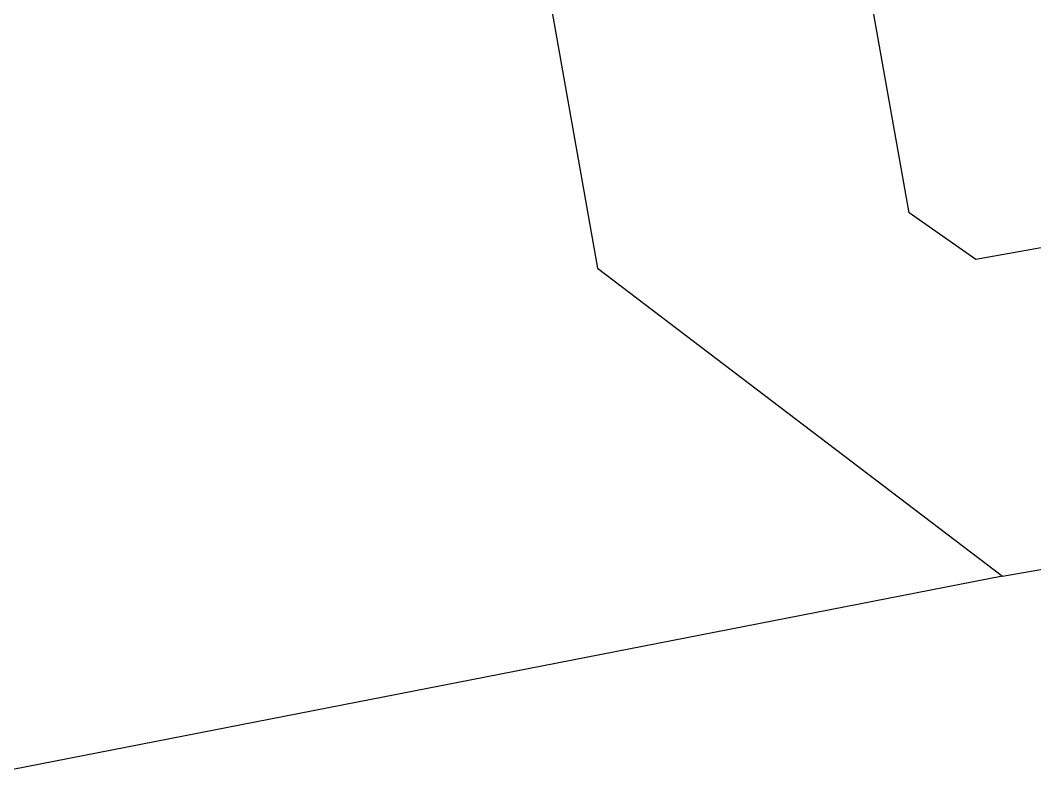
# Model space of a CAD drawing. Header units: millimetres. Extents: x 0 to 8967983, y -224399 to 13801.
# Drawn here: x 71339.106 to 71343.406, y -193477.761 to -193474.556 of the extents above; entities that cross this region are included whole.
import ezdxf

# ---------------------------------------------------------------- set-up
doc = ezdxf.new("R2010")
doc.units = ezdxf.units.MM
doc.header["$LTSCALE"] = 10
doc.layers.add('Архитектура', color=251, linetype='Continuous')

msp = doc.modelspace()

# ---------------------------------------------------------------- linework, layer by layer
at = {"layer": 'Архитектура', "lineweight": 25, "transparency": 33554684}
msp.add_line((71343.2703, -193476.9112), (69304.1176, -193874.9534), dxfattribs=at)
msp.add_line((71343.2703, -193476.9112), (69304.1176, -193874.9534), dxfattribs=at)
msp.add_line((71343.2703, -193476.9112), (69304.1176, -193874.9534), dxfattribs=at)
msp.add_line((71343.2703, -193476.9112), (69304.1176, -193874.9534), dxfattribs=at)
msp.add_line((71343.2703, -193476.9112), (69304.1176, -193874.9534), dxfattribs=at)
msp.add_line((71343.2703, -193476.9112), (69304.1176, -193874.9534), dxfattribs=at)
msp.add_line((71343.2703, -193476.9112), (69304.1176, -193874.9534), dxfattribs=at)
msp.add_line((71343.2703, -193476.9112), (69304.1176, -193874.9534), dxfattribs=at)
msp.add_line((71343.2703, -193476.9112), (69304.1176, -193874.9534), dxfattribs=at)
msp.add_line((71343.2703, -193476.9112), (69304.1176, -193874.9534), dxfattribs=at)
msp.add_line((71343.2703, -193476.9112), (69304.1176, -193874.9534), dxfattribs=at)
msp.add_line((71343.2703, -193476.9112), (69304.1176, -193874.9534), dxfattribs=at)
msp.add_line((71343.2703, -193476.9112), (69304.1176, -193874.9534), dxfattribs=at)
msp.add_line((71343.2703, -193476.9112), (69304.1176, -193874.9534), dxfattribs=at)
msp.add_line((71343.2703, -193476.9112), (69304.1176, -193874.9534), dxfattribs=at)
msp.add_line((71343.2703, -193476.9112), (69304.1176, -193874.9534), dxfattribs=at)
msp.add_line((71343.2703, -193476.9112), (69304.1176, -193874.9534), dxfattribs=at)
msp.add_line((71343.2703, -193476.9112), (69304.1176, -193874.9534), dxfattribs=at)
msp.add_line((71343.2703, -193476.9112), (69304.1176, -193874.9534), dxfattribs=at)
msp.add_line((71343.2703, -193476.9112), (69304.1176, -193874.9534), dxfattribs=at)
msp.add_line((71343.2703, -193476.9112), (69304.1176, -193874.9534), dxfattribs=at)
msp.add_line((71343.2703, -193476.9112), (69304.1176, -193874.9534), dxfattribs=at)
msp.add_line((71343.2703, -193476.9112), (69304.1176, -193874.9534), dxfattribs=at)
msp.add_line((71343.2703, -193476.9112), (69304.1176, -193874.9534), dxfattribs=at)
msp.add_line((71343.2703, -193476.9112), (69304.1176, -193874.9534), dxfattribs=at)
msp.add_line((71343.2703, -193476.9112), (69304.1176, -193874.9534), dxfattribs=at)
msp.add_line((71343.2703, -193476.9112), (69304.1176, -193874.9534), dxfattribs=at)
msp.add_line((71343.2703, -193476.9112), (69304.1176, -193874.9534), dxfattribs=at)
msp.add_line((71343.2703, -193476.9112), (69304.1176, -193874.9534), dxfattribs=at)
msp.add_line((71343.2703, -193476.9112), (69304.1176, -193874.9534), dxfattribs=at)
msp.add_line((71343.2703, -193476.9112), (69304.1176, -193874.9534), dxfattribs=at)
msp.add_line((71343.2703, -193476.9112), (69304.1176, -193874.9534), dxfattribs=at)
msp.add_line((71343.2703, -193476.9112), (69304.1176, -193874.9534), dxfattribs=at)
msp.add_line((71343.2703, -193476.9112), (69304.1176, -193874.9534), dxfattribs=at)
msp.add_line((71343.2703, -193476.9112), (69304.1176, -193874.9534), dxfattribs=at)
msp.add_line((71343.2703, -193476.9112), (69304.1176, -193874.9534), dxfattribs=at)
msp.add_line((71343.2703, -193476.9112), (69304.1176, -193874.9534), dxfattribs=at)
msp.add_line((71343.2703, -193476.9112), (69304.1176, -193874.9534), dxfattribs=at)
msp.add_line((71343.2703, -193476.9112), (69304.1176, -193874.9534), dxfattribs=at)
msp.add_line((71343.2703, -193476.9112), (69304.1176, -193874.9534), dxfattribs=at)
msp.add_line((71343.2703, -193476.9112), (69304.1176, -193874.9534), dxfattribs=at)
msp.add_line((71343.2703, -193476.9112), (69304.1176, -193874.9534), dxfattribs=at)
msp.add_line((71343.2703, -193476.9112), (69304.1176, -193874.9534), dxfattribs=at)
msp.add_line((71343.2703, -193476.9112), (69304.1176, -193874.9534), dxfattribs=at)
msp.add_line((71343.2703, -193476.9112), (69304.1176, -193874.9534), dxfattribs=at)
msp.add_line((71343.2703, -193476.9112), (69304.1176, -193874.9534), dxfattribs=at)
msp.add_line((71343.2703, -193476.9112), (69304.1176, -193874.9534), dxfattribs=at)
msp.add_line((71343.2703, -193476.9112), (69304.1176, -193874.9534), dxfattribs=at)
msp.add_line((71343.2703, -193476.9112), (69304.1176, -193874.9534), dxfattribs=at)
msp.add_line((71343.2703, -193476.9112), (69304.1176, -193874.9534), dxfattribs=at)
msp.add_line((71343.2703, -193476.9112), (69304.1176, -193874.9534), dxfattribs=at)
msp.add_line((71343.2703, -193476.9112), (69304.1176, -193874.9534), dxfattribs=at)
msp.add_line((71343.2703, -193476.9112), (69304.1176, -193874.9534), dxfattribs=at)
msp.add_line((71343.2703, -193476.9112), (69304.1176, -193874.9534), dxfattribs=at)
msp.add_line((71343.2703, -193476.9112), (69304.1176, -193874.9534), dxfattribs=at)
msp.add_line((71343.2703, -193476.9112), (69304.1176, -193874.9534), dxfattribs=at)
msp.add_line((71343.2703, -193476.9112), (69304.1176, -193874.9534), dxfattribs=at)
msp.add_line((71343.2703, -193476.9112), (69304.1176, -193874.9534), dxfattribs=at)
msp.add_line((71343.2703, -193476.9112), (69304.1176, -193874.9534), dxfattribs=at)
msp.add_line((71343.2703, -193476.9112), (69304.1176, -193874.9534), dxfattribs=at)
msp.add_line((71343.2703, -193476.9112), (69304.1176, -193874.9534), dxfattribs=at)
msp.add_line((71343.2703, -193476.9112), (69304.1176, -193874.9534), dxfattribs=at)
msp.add_line((71343.2703, -193476.9112), (69304.1176, -193874.9534), dxfattribs=at)
msp.add_line((71343.2703, -193476.9112), (69304.1176, -193874.9534), dxfattribs=at)
msp.add_line((71343.2703, -193476.9112), (69304.1176, -193874.9534), dxfattribs=at)
msp.add_line((71343.2703, -193476.9112), (69304.1176, -193874.9534), dxfattribs=at)
msp.add_line((71343.2703, -193476.9112), (69304.1176, -193874.9534), dxfattribs=at)
msp.add_line((71343.2703, -193476.9112), (69304.1176, -193874.9534), dxfattribs=at)
msp.add_line((71343.2703, -193476.9112), (69304.1176, -193874.9534), dxfattribs=at)
msp.add_line((71343.2703, -193476.9112), (69304.1176, -193874.9534), dxfattribs=at)
msp.add_line((71343.2703, -193476.9112), (69304.1176, -193874.9534), dxfattribs=at)
msp.add_line((71343.2703, -193476.9112), (69304.1176, -193874.9534), dxfattribs=at)
msp.add_line((71343.2703, -193476.9112), (69304.1176, -193874.9534), dxfattribs=at)
msp.add_line((71343.2703, -193476.9112), (69304.1176, -193874.9534), dxfattribs=at)
msp.add_line((71343.2703, -193476.9112), (69304.1176, -193874.9534), dxfattribs=at)
msp.add_line((71343.2703, -193476.9112), (69304.1176, -193874.9534), dxfattribs=at)
msp.add_line((71343.2703, -193476.9112), (69304.1176, -193874.9534), dxfattribs=at)
msp.add_line((71343.2703, -193476.9112), (69304.1176, -193874.9534), dxfattribs=at)
msp.add_line((71343.2703, -193476.9112), (69304.1176, -193874.9534), dxfattribs=at)
msp.add_line((71343.2703, -193476.9112), (69304.1176, -193874.9534), dxfattribs=at)
msp.add_line((71343.2703, -193476.9112), (69304.1176, -193874.9534), dxfattribs=at)
msp.add_line((71343.2703, -193476.9112), (69304.1176, -193874.9534), dxfattribs=at)
msp.add_line((71343.2703, -193476.9112), (69304.1176, -193874.9534), dxfattribs=at)
msp.add_line((71343.2703, -193476.9112), (69304.1176, -193874.9534), dxfattribs=at)
msp.add_line((71343.2703, -193476.9112), (69304.1176, -193874.9534), dxfattribs=at)
msp.add_line((71343.2703, -193476.9112), (69304.1176, -193874.9534), dxfattribs=at)
msp.add_line((71343.2703, -193476.9112), (69304.1176, -193874.9534), dxfattribs=at)
msp.add_line((71343.2703, -193476.9112), (69304.1176, -193874.9534), dxfattribs=at)
msp.add_line((71343.2703, -193476.9112), (69304.1176, -193874.9534), dxfattribs=at)
msp.add_line((71343.2703, -193476.9112), (69304.1176, -193874.9534), dxfattribs=at)
msp.add_line((71343.2703, -193476.9112), (69304.1176, -193874.9534), dxfattribs=at)
msp.add_line((71343.2703, -193476.9112), (69304.1176, -193874.9534), dxfattribs=at)
msp.add_line((71343.2703, -193476.9112), (69304.1176, -193874.9534), dxfattribs=at)
msp.add_line((71343.2703, -193476.9112), (69304.1176, -193874.9534), dxfattribs=at)
msp.add_lwpolyline([(71403.0412, -193464.9555), (71343.1563, -193475.5693), (71342.8736, -193475.3718), (71342.6821, -193474.2914), (71342.8585, -193473.8886), (71345.2594, -193473.4631), (71345.457, -193473.1804), (71345.3293, -193472.4601), (71345.0254, -193472.1425), (71342.6244, -193472.568), (71342.3417, -193472.3705), (71341.3842, -193466.9682), (71342.1319, -193465.5975), (71342.103, -193464.7358), (71339.869, -193461.9124), (71339.1913, -193462.2801), (71341.5531, -193475.6058), (71343.2703, -193476.9112), (71403.3953, -193466.2548)], dxfattribs=at)
msp.add_lwpolyline([(71403.0412, -193464.9555), (71343.1563, -193475.5693), (71342.8736, -193475.3718), (71342.6821, -193474.2914), (71342.8585, -193473.8886), (71345.2594, -193473.4631), (71345.457, -193473.1804), (71345.3293, -193472.4601), (71345.0254, -193472.1425), (71342.6244, -193472.568), (71342.3417, -193472.3705), (71341.3842, -193466.9682), (71342.1319, -193465.5975), (71342.103, -193464.7358), (71339.869, -193461.9124), (71339.1913, -193462.2801), (71341.5531, -193475.6058), (71343.2703, -193476.9112), (71403.3953, -193466.2548)], dxfattribs=at)
msp.add_lwpolyline([(71403.0412, -193464.9555), (71343.1563, -193475.5693), (71342.8736, -193475.3718), (71342.6821, -193474.2914), (71342.8585, -193473.8886), (71345.2594, -193473.4631), (71345.457, -193473.1804), (71345.3293, -193472.4601), (71345.0254, -193472.1425), (71342.6244, -193472.568), (71342.3417, -193472.3705), (71341.3842, -193466.9682), (71342.1319, -193465.5975), (71342.103, -193464.7358), (71339.869, -193461.9124), (71339.1913, -193462.2801), (71341.5531, -193475.6058), (71343.2703, -193476.9112), (71403.3953, -193466.2548)], dxfattribs=at)
msp.add_lwpolyline([(71403.0412, -193464.9555), (71343.1563, -193475.5693), (71342.8736, -193475.3718), (71342.6821, -193474.2914), (71342.8585, -193473.8886), (71345.2594, -193473.4631), (71345.457, -193473.1804), (71345.3293, -193472.4601), (71345.0254, -193472.1425), (71342.6244, -193472.568), (71342.3417, -193472.3705), (71341.3842, -193466.9682), (71342.1319, -193465.5975), (71342.103, -193464.7358), (71339.869, -193461.9124), (71339.1913, -193462.2801), (71341.5531, -193475.6058), (71343.2703, -193476.9112), (71403.3953, -193466.2548)], dxfattribs=at)
msp.add_lwpolyline([(71403.0412, -193464.9555), (71343.1563, -193475.5693), (71342.8736, -193475.3718), (71342.6821, -193474.2914), (71342.8585, -193473.8886), (71345.2594, -193473.4631), (71345.457, -193473.1804), (71345.3293, -193472.4601), (71345.0254, -193472.1425), (71342.6244, -193472.568), (71342.3417, -193472.3705), (71341.3842, -193466.9682), (71342.1319, -193465.5975), (71342.103, -193464.7358), (71339.869, -193461.9124), (71339.1913, -193462.2801), (71341.5531, -193475.6058), (71343.2703, -193476.9112), (71403.3953, -193466.2548)], dxfattribs=at)
msp.add_lwpolyline([(71403.0412, -193464.9555), (71343.1563, -193475.5693), (71342.8736, -193475.3718), (71342.6821, -193474.2914), (71342.8585, -193473.8886), (71345.2594, -193473.4631), (71345.457, -193473.1804), (71345.3293, -193472.4601), (71345.0254, -193472.1425), (71342.6244, -193472.568), (71342.3417, -193472.3705), (71341.3842, -193466.9682), (71342.1319, -193465.5975), (71342.103, -193464.7358), (71339.869, -193461.9124), (71339.1913, -193462.2801), (71341.5531, -193475.6058), (71343.2703, -193476.9112), (71403.3953, -193466.2548)], dxfattribs=at)
msp.add_lwpolyline([(71403.0412, -193464.9555), (71343.1563, -193475.5693), (71342.8736, -193475.3718), (71342.6821, -193474.2914), (71342.8585, -193473.8886), (71345.2594, -193473.4631), (71345.457, -193473.1804), (71345.3293, -193472.4601), (71345.0254, -193472.1425), (71342.6244, -193472.568), (71342.3417, -193472.3705), (71341.3842, -193466.9682), (71342.1319, -193465.5975), (71342.103, -193464.7358), (71339.869, -193461.9124), (71339.1913, -193462.2801), (71341.5531, -193475.6058), (71343.2703, -193476.9112), (71403.3953, -193466.2548)], dxfattribs=at)
msp.add_lwpolyline([(71403.0412, -193464.9555), (71343.1563, -193475.5693), (71342.8736, -193475.3718), (71342.6821, -193474.2914), (71342.8585, -193473.8886), (71345.2594, -193473.4631), (71345.457, -193473.1804), (71345.3293, -193472.4601), (71345.0254, -193472.1425), (71342.6244, -193472.568), (71342.3417, -193472.3705), (71341.3842, -193466.9682), (71342.1319, -193465.5975), (71342.103, -193464.7358), (71339.869, -193461.9124), (71339.1913, -193462.2801), (71341.5531, -193475.6058), (71343.2703, -193476.9112), (71403.3953, -193466.2548)], dxfattribs=at)
msp.add_lwpolyline([(71403.0412, -193464.9555), (71343.1563, -193475.5693), (71342.8736, -193475.3718), (71342.6821, -193474.2914), (71342.8585, -193473.8886), (71345.2594, -193473.4631), (71345.457, -193473.1804), (71345.3293, -193472.4601), (71345.0254, -193472.1425), (71342.6244, -193472.568), (71342.3417, -193472.3705), (71341.3842, -193466.9682), (71342.1319, -193465.5975), (71342.103, -193464.7358), (71339.869, -193461.9124), (71339.1913, -193462.2801), (71341.5531, -193475.6058), (71343.2703, -193476.9112), (71403.3953, -193466.2548)], dxfattribs=at)
msp.add_lwpolyline([(71403.0412, -193464.9555), (71343.1563, -193475.5693), (71342.8736, -193475.3718), (71342.6821, -193474.2914), (71342.8585, -193473.8886), (71345.2594, -193473.4631), (71345.457, -193473.1804), (71345.3293, -193472.4601), (71345.0254, -193472.1425), (71342.6244, -193472.568), (71342.3417, -193472.3705), (71341.3842, -193466.9682), (71342.1319, -193465.5975), (71342.103, -193464.7358), (71339.869, -193461.9124), (71339.1913, -193462.2801), (71341.5531, -193475.6058), (71343.2703, -193476.9112), (71403.3953, -193466.2548)], dxfattribs=at)
msp.add_lwpolyline([(71403.0412, -193464.9555), (71343.1563, -193475.5693), (71342.8736, -193475.3718), (71342.6821, -193474.2914), (71342.8585, -193473.8886), (71345.2594, -193473.4631), (71345.457, -193473.1804), (71345.3293, -193472.4601), (71345.0254, -193472.1425), (71342.6244, -193472.568), (71342.3417, -193472.3705), (71341.3842, -193466.9682), (71342.1319, -193465.5975), (71342.103, -193464.7358), (71339.869, -193461.9124), (71339.1913, -193462.2801), (71341.5531, -193475.6058), (71343.2703, -193476.9112), (71403.3953, -193466.2548)], dxfattribs=at)
msp.add_lwpolyline([(71403.0412, -193464.9555), (71343.1563, -193475.5693), (71342.8736, -193475.3718), (71342.6821, -193474.2914), (71342.8585, -193473.8886), (71345.2594, -193473.4631), (71345.457, -193473.1804), (71345.3293, -193472.4601), (71345.0254, -193472.1425), (71342.6244, -193472.568), (71342.3417, -193472.3705), (71341.3842, -193466.9682), (71342.1319, -193465.5975), (71342.103, -193464.7358), (71339.869, -193461.9124), (71339.1913, -193462.2801), (71341.5531, -193475.6058), (71343.2703, -193476.9112), (71403.3953, -193466.2548)], dxfattribs=at)
msp.add_lwpolyline([(71403.0412, -193464.9555), (71343.1563, -193475.5693), (71342.8736, -193475.3718), (71342.6821, -193474.2914), (71342.8585, -193473.8886), (71345.2594, -193473.4631), (71345.457, -193473.1804), (71345.3293, -193472.4601), (71345.0254, -193472.1425), (71342.6244, -193472.568), (71342.3417, -193472.3705), (71341.3842, -193466.9682), (71342.1319, -193465.5975), (71342.103, -193464.7358), (71339.869, -193461.9124), (71339.1913, -193462.2801), (71341.5531, -193475.6058), (71343.2703, -193476.9112), (71403.3953, -193466.2548)], dxfattribs=at)
msp.add_lwpolyline([(71403.0412, -193464.9555), (71343.1563, -193475.5693), (71342.8736, -193475.3718), (71342.6821, -193474.2914), (71342.8585, -193473.8886), (71345.2594, -193473.4631), (71345.457, -193473.1804), (71345.3293, -193472.4601), (71345.0254, -193472.1425), (71342.6244, -193472.568), (71342.3417, -193472.3705), (71341.3842, -193466.9682), (71342.1319, -193465.5975), (71342.103, -193464.7358), (71339.869, -193461.9124), (71339.1913, -193462.2801), (71341.5531, -193475.6058), (71343.2703, -193476.9112), (71403.3953, -193466.2548)], dxfattribs=at)
msp.add_lwpolyline([(71403.0412, -193464.9555), (71343.1563, -193475.5693), (71342.8736, -193475.3718), (71342.6821, -193474.2914), (71342.8585, -193473.8886), (71345.2594, -193473.4631), (71345.457, -193473.1804), (71345.3293, -193472.4601), (71345.0254, -193472.1425), (71342.6244, -193472.568), (71342.3417, -193472.3705), (71341.3842, -193466.9682), (71342.1319, -193465.5975), (71342.103, -193464.7358), (71339.869, -193461.9124), (71339.1913, -193462.2801), (71341.5531, -193475.6058), (71343.2703, -193476.9112), (71403.3953, -193466.2548)], dxfattribs=at)
msp.add_lwpolyline([(71403.0412, -193464.9555), (71343.1563, -193475.5693), (71342.8736, -193475.3718), (71342.6821, -193474.2914), (71342.8585, -193473.8886), (71345.2594, -193473.4631), (71345.457, -193473.1804), (71345.3293, -193472.4601), (71345.0254, -193472.1425), (71342.6244, -193472.568), (71342.3417, -193472.3705), (71341.3842, -193466.9682), (71342.1319, -193465.5975), (71342.103, -193464.7358), (71339.869, -193461.9124), (71339.1913, -193462.2801), (71341.5531, -193475.6058), (71343.2703, -193476.9112), (71403.3953, -193466.2548)], dxfattribs=at)
msp.add_lwpolyline([(71403.0412, -193464.9555), (71343.1563, -193475.5693), (71342.8736, -193475.3718), (71342.6821, -193474.2914), (71342.8585, -193473.8886), (71345.2594, -193473.4631), (71345.457, -193473.1804), (71345.3293, -193472.4601), (71345.0254, -193472.1425), (71342.6244, -193472.568), (71342.3417, -193472.3705), (71341.3842, -193466.9682), (71342.1319, -193465.5975), (71342.103, -193464.7358), (71339.869, -193461.9124), (71339.1913, -193462.2801), (71341.5531, -193475.6058), (71343.2703, -193476.9112), (71403.3953, -193466.2548)], dxfattribs=at)
msp.add_lwpolyline([(71403.0412, -193464.9555), (71343.1563, -193475.5693), (71342.8736, -193475.3718), (71342.6821, -193474.2914), (71342.8585, -193473.8886), (71345.2594, -193473.4631), (71345.457, -193473.1804), (71345.3293, -193472.4601), (71345.0254, -193472.1425), (71342.6244, -193472.568), (71342.3417, -193472.3705), (71341.3842, -193466.9682), (71342.1319, -193465.5975), (71342.103, -193464.7358), (71339.869, -193461.9124), (71339.1913, -193462.2801), (71341.5531, -193475.6058), (71343.2703, -193476.9112), (71403.3953, -193466.2548)], dxfattribs=at)
msp.add_lwpolyline([(71403.0412, -193464.9555), (71343.1563, -193475.5693), (71342.8736, -193475.3718), (71342.6821, -193474.2914), (71342.8585, -193473.8886), (71345.2594, -193473.4631), (71345.457, -193473.1804), (71345.3293, -193472.4601), (71345.0254, -193472.1425), (71342.6244, -193472.568), (71342.3417, -193472.3705), (71341.3842, -193466.9682), (71342.1319, -193465.5975), (71342.103, -193464.7358), (71339.869, -193461.9124), (71339.1913, -193462.2801), (71341.5531, -193475.6058), (71343.2703, -193476.9112), (71403.3953, -193466.2548)], dxfattribs=at)
msp.add_lwpolyline([(71403.0412, -193464.9555), (71343.1563, -193475.5693), (71342.8736, -193475.3718), (71342.6821, -193474.2914), (71342.8585, -193473.8886), (71345.2594, -193473.4631), (71345.457, -193473.1804), (71345.3293, -193472.4601), (71345.0254, -193472.1425), (71342.6244, -193472.568), (71342.3417, -193472.3705), (71341.3842, -193466.9682), (71342.1319, -193465.5975), (71342.103, -193464.7358), (71339.869, -193461.9124), (71339.1913, -193462.2801), (71341.5531, -193475.6058), (71343.2703, -193476.9112), (71403.3953, -193466.2548)], dxfattribs=at)
msp.add_lwpolyline([(71403.0412, -193464.9555), (71343.1563, -193475.5693), (71342.8736, -193475.3718), (71342.6821, -193474.2914), (71342.8585, -193473.8886), (71345.2594, -193473.4631), (71345.457, -193473.1804), (71345.3293, -193472.4601), (71345.0254, -193472.1425), (71342.6244, -193472.568), (71342.3417, -193472.3705), (71341.3842, -193466.9682), (71342.1319, -193465.5975), (71342.103, -193464.7358), (71339.869, -193461.9124), (71339.1913, -193462.2801), (71341.5531, -193475.6058), (71343.2703, -193476.9112), (71403.3953, -193466.2548)], dxfattribs=at)
msp.add_lwpolyline([(71403.0412, -193464.9555), (71343.1563, -193475.5693), (71342.8736, -193475.3718), (71342.6821, -193474.2914), (71342.8585, -193473.8886), (71345.2594, -193473.4631), (71345.457, -193473.1804), (71345.3293, -193472.4601), (71345.0254, -193472.1425), (71342.6244, -193472.568), (71342.3417, -193472.3705), (71341.3842, -193466.9682), (71342.1319, -193465.5975), (71342.103, -193464.7358), (71339.869, -193461.9124), (71339.1913, -193462.2801), (71341.5531, -193475.6058), (71343.2703, -193476.9112), (71403.3953, -193466.2548)], dxfattribs=at)
msp.add_lwpolyline([(71403.0412, -193464.9555), (71343.1563, -193475.5693), (71342.8736, -193475.3718), (71342.6821, -193474.2914), (71342.8585, -193473.8886), (71345.2594, -193473.4631), (71345.457, -193473.1804), (71345.3293, -193472.4601), (71345.0254, -193472.1425), (71342.6244, -193472.568), (71342.3417, -193472.3705), (71341.3842, -193466.9682), (71342.1319, -193465.5975), (71342.103, -193464.7358), (71339.869, -193461.9124), (71339.1913, -193462.2801), (71341.5531, -193475.6058), (71343.2703, -193476.9112), (71403.3953, -193466.2548)], dxfattribs=at)
msp.add_lwpolyline([(71403.0412, -193464.9555), (71343.1563, -193475.5693), (71342.8736, -193475.3718), (71342.6821, -193474.2914), (71342.8585, -193473.8886), (71345.2594, -193473.4631), (71345.457, -193473.1804), (71345.3293, -193472.4601), (71345.0254, -193472.1425), (71342.6244, -193472.568), (71342.3417, -193472.3705), (71341.3842, -193466.9682), (71342.1319, -193465.5975), (71342.103, -193464.7358), (71339.869, -193461.9124), (71339.1913, -193462.2801), (71341.5531, -193475.6058), (71343.2703, -193476.9112), (71403.3953, -193466.2548)], dxfattribs=at)
msp.add_lwpolyline([(71403.0412, -193464.9555), (71343.1563, -193475.5693), (71342.8736, -193475.3718), (71342.6821, -193474.2914), (71342.8585, -193473.8886), (71345.2594, -193473.4631), (71345.457, -193473.1804), (71345.3293, -193472.4601), (71345.0254, -193472.1425), (71342.6244, -193472.568), (71342.3417, -193472.3705), (71341.3842, -193466.9682), (71342.1319, -193465.5975), (71342.103, -193464.7358), (71339.869, -193461.9124), (71339.1913, -193462.2801), (71341.5531, -193475.6058), (71343.2703, -193476.9112), (71403.3953, -193466.2548)], dxfattribs=at)
msp.add_lwpolyline([(71403.0412, -193464.9555), (71343.1563, -193475.5693), (71342.8736, -193475.3718), (71342.6821, -193474.2914), (71342.8585, -193473.8886), (71345.2594, -193473.4631), (71345.457, -193473.1804), (71345.3293, -193472.4601), (71345.0254, -193472.1425), (71342.6244, -193472.568), (71342.3417, -193472.3705), (71341.3842, -193466.9682), (71342.1319, -193465.5975), (71342.103, -193464.7358), (71339.869, -193461.9124), (71339.1913, -193462.2801), (71341.5531, -193475.6058), (71343.2703, -193476.9112), (71403.3953, -193466.2548)], dxfattribs=at)
msp.add_lwpolyline([(71403.0412, -193464.9555), (71343.1563, -193475.5693), (71342.8736, -193475.3718), (71342.6821, -193474.2914), (71342.8585, -193473.8886), (71345.2594, -193473.4631), (71345.457, -193473.1804), (71345.3293, -193472.4601), (71345.0254, -193472.1425), (71342.6244, -193472.568), (71342.3417, -193472.3705), (71341.3842, -193466.9682), (71342.1319, -193465.5975), (71342.103, -193464.7358), (71339.869, -193461.9124), (71339.1913, -193462.2801), (71341.5531, -193475.6058), (71343.2703, -193476.9112), (71403.3953, -193466.2548)], dxfattribs=at)
msp.add_lwpolyline([(71403.0412, -193464.9555), (71343.1563, -193475.5693), (71342.8736, -193475.3718), (71342.6821, -193474.2914), (71342.8585, -193473.8886), (71345.2594, -193473.4631), (71345.457, -193473.1804), (71345.3293, -193472.4601), (71345.0254, -193472.1425), (71342.6244, -193472.568), (71342.3417, -193472.3705), (71341.3842, -193466.9682), (71342.1319, -193465.5975), (71342.103, -193464.7358), (71339.869, -193461.9124), (71339.1913, -193462.2801), (71341.5531, -193475.6058), (71343.2703, -193476.9112), (71403.3953, -193466.2548)], dxfattribs=at)
msp.add_lwpolyline([(71403.0412, -193464.9555), (71343.1563, -193475.5693), (71342.8736, -193475.3718), (71342.6821, -193474.2914), (71342.8585, -193473.8886), (71345.2594, -193473.4631), (71345.457, -193473.1804), (71345.3293, -193472.4601), (71345.0254, -193472.1425), (71342.6244, -193472.568), (71342.3417, -193472.3705), (71341.3842, -193466.9682), (71342.1319, -193465.5975), (71342.103, -193464.7358), (71339.869, -193461.9124), (71339.1913, -193462.2801), (71341.5531, -193475.6058), (71343.2703, -193476.9112), (71403.3953, -193466.2548)], dxfattribs=at)
msp.add_lwpolyline([(71403.0412, -193464.9555), (71343.1563, -193475.5693), (71342.8736, -193475.3718), (71342.6821, -193474.2914), (71342.8585, -193473.8886), (71345.2594, -193473.4631), (71345.457, -193473.1804), (71345.3293, -193472.4601), (71345.0254, -193472.1425), (71342.6244, -193472.568), (71342.3417, -193472.3705), (71341.3842, -193466.9682), (71342.1319, -193465.5975), (71342.103, -193464.7358), (71339.869, -193461.9124), (71339.1913, -193462.2801), (71341.5531, -193475.6058), (71343.2703, -193476.9112), (71403.3953, -193466.2548)], dxfattribs=at)
msp.add_lwpolyline([(71403.0412, -193464.9555), (71343.1563, -193475.5693), (71342.8736, -193475.3718), (71342.6821, -193474.2914), (71342.8585, -193473.8886), (71345.2594, -193473.4631), (71345.457, -193473.1804), (71345.3293, -193472.4601), (71345.0254, -193472.1425), (71342.6244, -193472.568), (71342.3417, -193472.3705), (71341.3842, -193466.9682), (71342.1319, -193465.5975), (71342.103, -193464.7358), (71339.869, -193461.9124), (71339.1913, -193462.2801), (71341.5531, -193475.6058), (71343.2703, -193476.9112), (71403.3953, -193466.2548)], dxfattribs=at)
msp.add_lwpolyline([(71403.0412, -193464.9555), (71343.1563, -193475.5693), (71342.8736, -193475.3718), (71342.6821, -193474.2914), (71342.8585, -193473.8886), (71345.2594, -193473.4631), (71345.457, -193473.1804), (71345.3293, -193472.4601), (71345.0254, -193472.1425), (71342.6244, -193472.568), (71342.3417, -193472.3705), (71341.3842, -193466.9682), (71342.1319, -193465.5975), (71342.103, -193464.7358), (71339.869, -193461.9124), (71339.1913, -193462.2801), (71341.5531, -193475.6058), (71343.2703, -193476.9112), (71403.3953, -193466.2548)], dxfattribs=at)
msp.add_lwpolyline([(71403.0412, -193464.9555), (71343.1563, -193475.5693), (71342.8736, -193475.3718), (71342.6821, -193474.2914), (71342.8585, -193473.8886), (71345.2594, -193473.4631), (71345.457, -193473.1804), (71345.3293, -193472.4601), (71345.0254, -193472.1425), (71342.6244, -193472.568), (71342.3417, -193472.3705), (71341.3842, -193466.9682), (71342.1319, -193465.5975), (71342.103, -193464.7358), (71339.869, -193461.9124), (71339.1913, -193462.2801), (71341.5531, -193475.6058), (71343.2703, -193476.9112), (71403.3953, -193466.2548)], dxfattribs=at)
msp.add_lwpolyline([(71403.0412, -193464.9555), (71343.1563, -193475.5693), (71342.8736, -193475.3718), (71342.6821, -193474.2914), (71342.8585, -193473.8886), (71345.2594, -193473.4631), (71345.457, -193473.1804), (71345.3293, -193472.4601), (71345.0254, -193472.1425), (71342.6244, -193472.568), (71342.3417, -193472.3705), (71341.3842, -193466.9682), (71342.1319, -193465.5975), (71342.103, -193464.7358), (71339.869, -193461.9124), (71339.1913, -193462.2801), (71341.5531, -193475.6058), (71343.2703, -193476.9112), (71403.3953, -193466.2548)], dxfattribs=at)
msp.add_lwpolyline([(71403.0412, -193464.9555), (71343.1563, -193475.5693), (71342.8736, -193475.3718), (71342.6821, -193474.2914), (71342.8585, -193473.8886), (71345.2594, -193473.4631), (71345.457, -193473.1804), (71345.3293, -193472.4601), (71345.0254, -193472.1425), (71342.6244, -193472.568), (71342.3417, -193472.3705), (71341.3842, -193466.9682), (71342.1319, -193465.5975), (71342.103, -193464.7358), (71339.869, -193461.9124), (71339.1913, -193462.2801), (71341.5531, -193475.6058), (71343.2703, -193476.9112), (71403.3953, -193466.2548)], dxfattribs=at)
msp.add_lwpolyline([(71403.0412, -193464.9555), (71343.1563, -193475.5693), (71342.8736, -193475.3718), (71342.6821, -193474.2914), (71342.8585, -193473.8886), (71345.2594, -193473.4631), (71345.457, -193473.1804), (71345.3293, -193472.4601), (71345.0254, -193472.1425), (71342.6244, -193472.568), (71342.3417, -193472.3705), (71341.3842, -193466.9682), (71342.1319, -193465.5975), (71342.103, -193464.7358), (71339.869, -193461.9124), (71339.1913, -193462.2801), (71341.5531, -193475.6058), (71343.2703, -193476.9112), (71403.3953, -193466.2548)], dxfattribs=at)
msp.add_lwpolyline([(71403.0412, -193464.9555), (71343.1563, -193475.5693), (71342.8736, -193475.3718), (71342.6821, -193474.2914), (71342.8585, -193473.8886), (71345.2594, -193473.4631), (71345.457, -193473.1804), (71345.3293, -193472.4601), (71345.0254, -193472.1425), (71342.6244, -193472.568), (71342.3417, -193472.3705), (71341.3842, -193466.9682), (71342.1319, -193465.5975), (71342.103, -193464.7358), (71339.869, -193461.9124), (71339.1913, -193462.2801), (71341.5531, -193475.6058), (71343.2703, -193476.9112), (71403.3953, -193466.2548)], dxfattribs=at)
msp.add_lwpolyline([(71403.0412, -193464.9555), (71343.1563, -193475.5693), (71342.8736, -193475.3718), (71342.6821, -193474.2914), (71342.8585, -193473.8886), (71345.2594, -193473.4631), (71345.457, -193473.1804), (71345.3293, -193472.4601), (71345.0254, -193472.1425), (71342.6244, -193472.568), (71342.3417, -193472.3705), (71341.3842, -193466.9682), (71342.1319, -193465.5975), (71342.103, -193464.7358), (71339.869, -193461.9124), (71339.1913, -193462.2801), (71341.5531, -193475.6058), (71343.2703, -193476.9112), (71403.3953, -193466.2548)], dxfattribs=at)
msp.add_lwpolyline([(71403.0412, -193464.9555), (71343.1563, -193475.5693), (71342.8736, -193475.3718), (71342.6821, -193474.2914), (71342.8585, -193473.8886), (71345.2594, -193473.4631), (71345.457, -193473.1804), (71345.3293, -193472.4601), (71345.0254, -193472.1425), (71342.6244, -193472.568), (71342.3417, -193472.3705), (71341.3842, -193466.9682), (71342.1319, -193465.5975), (71342.103, -193464.7358), (71339.869, -193461.9124), (71339.1913, -193462.2801), (71341.5531, -193475.6058), (71343.2703, -193476.9112), (71403.3953, -193466.2548)], dxfattribs=at)
msp.add_lwpolyline([(71403.0412, -193464.9555), (71343.1563, -193475.5693), (71342.8736, -193475.3718), (71342.6821, -193474.2914), (71342.8585, -193473.8886), (71345.2594, -193473.4631), (71345.457, -193473.1804), (71345.3293, -193472.4601), (71345.0254, -193472.1425), (71342.6244, -193472.568), (71342.3417, -193472.3705), (71341.3842, -193466.9682), (71342.1319, -193465.5975), (71342.103, -193464.7358), (71339.869, -193461.9124), (71339.1913, -193462.2801), (71341.5531, -193475.6058), (71343.2703, -193476.9112), (71403.3953, -193466.2548)], dxfattribs=at)
msp.add_lwpolyline([(71403.0412, -193464.9555), (71343.1563, -193475.5693), (71342.8736, -193475.3718), (71342.6821, -193474.2914), (71342.8585, -193473.8886), (71345.2594, -193473.4631), (71345.457, -193473.1804), (71345.3293, -193472.4601), (71345.0254, -193472.1425), (71342.6244, -193472.568), (71342.3417, -193472.3705), (71341.3842, -193466.9682), (71342.1319, -193465.5975), (71342.103, -193464.7358), (71339.869, -193461.9124), (71339.1913, -193462.2801), (71341.5531, -193475.6058), (71343.2703, -193476.9112), (71403.3953, -193466.2548)], dxfattribs=at)
msp.add_lwpolyline([(71403.0412, -193464.9555), (71343.1563, -193475.5693), (71342.8736, -193475.3718), (71342.6821, -193474.2914), (71342.8585, -193473.8886), (71345.2594, -193473.4631), (71345.457, -193473.1804), (71345.3293, -193472.4601), (71345.0254, -193472.1425), (71342.6244, -193472.568), (71342.3417, -193472.3705), (71341.3842, -193466.9682), (71342.1319, -193465.5975), (71342.103, -193464.7358), (71339.869, -193461.9124), (71339.1913, -193462.2801), (71341.5531, -193475.6058), (71343.2703, -193476.9112), (71403.3953, -193466.2548)], dxfattribs=at)
msp.add_lwpolyline([(71403.0412, -193464.9555), (71343.1563, -193475.5693), (71342.8736, -193475.3718), (71342.6821, -193474.2914), (71342.8585, -193473.8886), (71345.2594, -193473.4631), (71345.457, -193473.1804), (71345.3293, -193472.4601), (71345.0254, -193472.1425), (71342.6244, -193472.568), (71342.3417, -193472.3705), (71341.3842, -193466.9682), (71342.1319, -193465.5975), (71342.103, -193464.7358), (71339.869, -193461.9124), (71339.1913, -193462.2801), (71341.5531, -193475.6058), (71343.2703, -193476.9112), (71403.3953, -193466.2548)], dxfattribs=at)
msp.add_lwpolyline([(71403.0412, -193464.9555), (71343.1563, -193475.5693), (71342.8736, -193475.3718), (71342.6821, -193474.2914), (71342.8585, -193473.8886), (71345.2594, -193473.4631), (71345.457, -193473.1804), (71345.3293, -193472.4601), (71345.0254, -193472.1425), (71342.6244, -193472.568), (71342.3417, -193472.3705), (71341.3842, -193466.9682), (71342.1319, -193465.5975), (71342.103, -193464.7358), (71339.869, -193461.9124), (71339.1913, -193462.2801), (71341.5531, -193475.6058), (71343.2703, -193476.9112), (71403.3953, -193466.2548)], dxfattribs=at)
msp.add_lwpolyline([(71403.0412, -193464.9555), (71343.1563, -193475.5693), (71342.8736, -193475.3718), (71342.6821, -193474.2914), (71342.8585, -193473.8886), (71345.2594, -193473.4631), (71345.457, -193473.1804), (71345.3293, -193472.4601), (71345.0254, -193472.1425), (71342.6244, -193472.568), (71342.3417, -193472.3705), (71341.3842, -193466.9682), (71342.1319, -193465.5975), (71342.103, -193464.7358), (71339.869, -193461.9124), (71339.1913, -193462.2801), (71341.5531, -193475.6058), (71343.2703, -193476.9112), (71403.3953, -193466.2548)], dxfattribs=at)
msp.add_lwpolyline([(71403.0412, -193464.9555), (71343.1563, -193475.5693), (71342.8736, -193475.3718), (71342.6821, -193474.2914), (71342.8585, -193473.8886), (71345.2594, -193473.4631), (71345.457, -193473.1804), (71345.3293, -193472.4601), (71345.0254, -193472.1425), (71342.6244, -193472.568), (71342.3417, -193472.3705), (71341.3842, -193466.9682), (71342.1319, -193465.5975), (71342.103, -193464.7358), (71339.869, -193461.9124), (71339.1913, -193462.2801), (71341.5531, -193475.6058), (71343.2703, -193476.9112), (71403.3953, -193466.2548)], dxfattribs=at)
msp.add_lwpolyline([(71403.0412, -193464.9555), (71343.1563, -193475.5693), (71342.8736, -193475.3718), (71342.6821, -193474.2914), (71342.8585, -193473.8886), (71345.2594, -193473.4631), (71345.457, -193473.1804), (71345.3293, -193472.4601), (71345.0254, -193472.1425), (71342.6244, -193472.568), (71342.3417, -193472.3705), (71341.3842, -193466.9682), (71342.1319, -193465.5975), (71342.103, -193464.7358), (71339.869, -193461.9124), (71339.1913, -193462.2801), (71341.5531, -193475.6058), (71343.2703, -193476.9112), (71403.3953, -193466.2548)], dxfattribs=at)
msp.add_lwpolyline([(71403.0412, -193464.9555), (71343.1563, -193475.5693), (71342.8736, -193475.3718), (71342.6821, -193474.2914), (71342.8585, -193473.8886), (71345.2594, -193473.4631), (71345.457, -193473.1804), (71345.3293, -193472.4601), (71345.0254, -193472.1425), (71342.6244, -193472.568), (71342.3417, -193472.3705), (71341.3842, -193466.9682), (71342.1319, -193465.5975), (71342.103, -193464.7358), (71339.869, -193461.9124), (71339.1913, -193462.2801), (71341.5531, -193475.6058), (71343.2703, -193476.9112), (71403.3953, -193466.2548)], dxfattribs=at)
msp.add_lwpolyline([(71403.0412, -193464.9555), (71343.1563, -193475.5693), (71342.8736, -193475.3718), (71342.6821, -193474.2914), (71342.8585, -193473.8886), (71345.2594, -193473.4631), (71345.457, -193473.1804), (71345.3293, -193472.4601), (71345.0254, -193472.1425), (71342.6244, -193472.568), (71342.3417, -193472.3705), (71341.3842, -193466.9682), (71342.1319, -193465.5975), (71342.103, -193464.7358), (71339.869, -193461.9124), (71339.1913, -193462.2801), (71341.5531, -193475.6058), (71343.2703, -193476.9112), (71403.3953, -193466.2548)], dxfattribs=at)
msp.add_lwpolyline([(71403.0412, -193464.9555), (71343.1563, -193475.5693), (71342.8736, -193475.3718), (71342.6821, -193474.2914), (71342.8585, -193473.8886), (71345.2594, -193473.4631), (71345.457, -193473.1804), (71345.3293, -193472.4601), (71345.0254, -193472.1425), (71342.6244, -193472.568), (71342.3417, -193472.3705), (71341.3842, -193466.9682), (71342.1319, -193465.5975), (71342.103, -193464.7358), (71339.869, -193461.9124), (71339.1913, -193462.2801), (71341.5531, -193475.6058), (71343.2703, -193476.9112), (71403.3953, -193466.2548)], dxfattribs=at)
msp.add_lwpolyline([(71403.0412, -193464.9555), (71343.1563, -193475.5693), (71342.8736, -193475.3718), (71342.6821, -193474.2914), (71342.8585, -193473.8886), (71345.2594, -193473.4631), (71345.457, -193473.1804), (71345.3293, -193472.4601), (71345.0254, -193472.1425), (71342.6244, -193472.568), (71342.3417, -193472.3705), (71341.3842, -193466.9682), (71342.1319, -193465.5975), (71342.103, -193464.7358), (71339.869, -193461.9124), (71339.1913, -193462.2801), (71341.5531, -193475.6058), (71343.2703, -193476.9112), (71403.3953, -193466.2548)], dxfattribs=at)
msp.add_lwpolyline([(71403.0412, -193464.9555), (71343.1563, -193475.5693), (71342.8736, -193475.3718), (71342.6821, -193474.2914), (71342.8585, -193473.8886), (71345.2594, -193473.4631), (71345.457, -193473.1804), (71345.3293, -193472.4601), (71345.0254, -193472.1425), (71342.6244, -193472.568), (71342.3417, -193472.3705), (71341.3842, -193466.9682), (71342.1319, -193465.5975), (71342.103, -193464.7358), (71339.869, -193461.9124), (71339.1913, -193462.2801), (71341.5531, -193475.6058), (71343.2703, -193476.9112), (71403.3953, -193466.2548)], dxfattribs=at)
msp.add_lwpolyline([(71403.0412, -193464.9555), (71343.1563, -193475.5693), (71342.8736, -193475.3718), (71342.6821, -193474.2914), (71342.8585, -193473.8886), (71345.2594, -193473.4631), (71345.457, -193473.1804), (71345.3293, -193472.4601), (71345.0254, -193472.1425), (71342.6244, -193472.568), (71342.3417, -193472.3705), (71341.3842, -193466.9682), (71342.1319, -193465.5975), (71342.103, -193464.7358), (71339.869, -193461.9124), (71339.1913, -193462.2801), (71341.5531, -193475.6058), (71343.2703, -193476.9112), (71403.3953, -193466.2548)], dxfattribs=at)
msp.add_lwpolyline([(71403.0412, -193464.9555), (71343.1563, -193475.5693), (71342.8736, -193475.3718), (71342.6821, -193474.2914), (71342.8585, -193473.8886), (71345.2594, -193473.4631), (71345.457, -193473.1804), (71345.3293, -193472.4601), (71345.0254, -193472.1425), (71342.6244, -193472.568), (71342.3417, -193472.3705), (71341.3842, -193466.9682), (71342.1319, -193465.5975), (71342.103, -193464.7358), (71339.869, -193461.9124), (71339.1913, -193462.2801), (71341.5531, -193475.6058), (71343.2703, -193476.9112), (71403.3953, -193466.2548)], dxfattribs=at)
msp.add_lwpolyline([(71403.0412, -193464.9555), (71343.1563, -193475.5693), (71342.8736, -193475.3718), (71342.6821, -193474.2914), (71342.8585, -193473.8886), (71345.2594, -193473.4631), (71345.457, -193473.1804), (71345.3293, -193472.4601), (71345.0254, -193472.1425), (71342.6244, -193472.568), (71342.3417, -193472.3705), (71341.3842, -193466.9682), (71342.1319, -193465.5975), (71342.103, -193464.7358), (71339.869, -193461.9124), (71339.1913, -193462.2801), (71341.5531, -193475.6058), (71343.2703, -193476.9112), (71403.3953, -193466.2548)], dxfattribs=at)
msp.add_lwpolyline([(71403.0412, -193464.9555), (71343.1563, -193475.5693), (71342.8736, -193475.3718), (71342.6821, -193474.2914), (71342.8585, -193473.8886), (71345.2594, -193473.4631), (71345.457, -193473.1804), (71345.3293, -193472.4601), (71345.0254, -193472.1425), (71342.6244, -193472.568), (71342.3417, -193472.3705), (71341.3842, -193466.9682), (71342.1319, -193465.5975), (71342.103, -193464.7358), (71339.869, -193461.9124), (71339.1913, -193462.2801), (71341.5531, -193475.6058), (71343.2703, -193476.9112), (71403.3953, -193466.2548)], dxfattribs=at)
msp.add_lwpolyline([(71403.0412, -193464.9555), (71343.1563, -193475.5693), (71342.8736, -193475.3718), (71342.6821, -193474.2914), (71342.8585, -193473.8886), (71345.2594, -193473.4631), (71345.457, -193473.1804), (71345.3293, -193472.4601), (71345.0254, -193472.1425), (71342.6244, -193472.568), (71342.3417, -193472.3705), (71341.3842, -193466.9682), (71342.1319, -193465.5975), (71342.103, -193464.7358), (71339.869, -193461.9124), (71339.1913, -193462.2801), (71341.5531, -193475.6058), (71343.2703, -193476.9112), (71403.3953, -193466.2548)], dxfattribs=at)
msp.add_lwpolyline([(71403.0412, -193464.9555), (71343.1563, -193475.5693), (71342.8736, -193475.3718), (71342.6821, -193474.2914), (71342.8585, -193473.8886), (71345.2594, -193473.4631), (71345.457, -193473.1804), (71345.3293, -193472.4601), (71345.0254, -193472.1425), (71342.6244, -193472.568), (71342.3417, -193472.3705), (71341.3842, -193466.9682), (71342.1319, -193465.5975), (71342.103, -193464.7358), (71339.869, -193461.9124), (71339.1913, -193462.2801), (71341.5531, -193475.6058), (71343.2703, -193476.9112), (71403.3953, -193466.2548)], dxfattribs=at)
msp.add_lwpolyline([(71403.0412, -193464.9555), (71343.1563, -193475.5693), (71342.8736, -193475.3718), (71342.6821, -193474.2914), (71342.8585, -193473.8886), (71345.2594, -193473.4631), (71345.457, -193473.1804), (71345.3293, -193472.4601), (71345.0254, -193472.1425), (71342.6244, -193472.568), (71342.3417, -193472.3705), (71341.3842, -193466.9682), (71342.1319, -193465.5975), (71342.103, -193464.7358), (71339.869, -193461.9124), (71339.1913, -193462.2801), (71341.5531, -193475.6058), (71343.2703, -193476.9112), (71403.3953, -193466.2548)], dxfattribs=at)
msp.add_lwpolyline([(71403.0412, -193464.9555), (71343.1563, -193475.5693), (71342.8736, -193475.3718), (71342.6821, -193474.2914), (71342.8585, -193473.8886), (71345.2594, -193473.4631), (71345.457, -193473.1804), (71345.3293, -193472.4601), (71345.0254, -193472.1425), (71342.6244, -193472.568), (71342.3417, -193472.3705), (71341.3842, -193466.9682), (71342.1319, -193465.5975), (71342.103, -193464.7358), (71339.869, -193461.9124), (71339.1913, -193462.2801), (71341.5531, -193475.6058), (71343.2703, -193476.9112), (71403.3953, -193466.2548)], dxfattribs=at)
msp.add_lwpolyline([(71403.0412, -193464.9555), (71343.1563, -193475.5693), (71342.8736, -193475.3718), (71342.6821, -193474.2914), (71342.8585, -193473.8886), (71345.2594, -193473.4631), (71345.457, -193473.1804), (71345.3293, -193472.4601), (71345.0254, -193472.1425), (71342.6244, -193472.568), (71342.3417, -193472.3705), (71341.3842, -193466.9682), (71342.1319, -193465.5975), (71342.103, -193464.7358), (71339.869, -193461.9124), (71339.1913, -193462.2801), (71341.5531, -193475.6058), (71343.2703, -193476.9112), (71403.3953, -193466.2548)], dxfattribs=at)
msp.add_lwpolyline([(71403.0412, -193464.9555), (71343.1563, -193475.5693), (71342.8736, -193475.3718), (71342.6821, -193474.2914), (71342.8585, -193473.8886), (71345.2594, -193473.4631), (71345.457, -193473.1804), (71345.3293, -193472.4601), (71345.0254, -193472.1425), (71342.6244, -193472.568), (71342.3417, -193472.3705), (71341.3842, -193466.9682), (71342.1319, -193465.5975), (71342.103, -193464.7358), (71339.869, -193461.9124), (71339.1913, -193462.2801), (71341.5531, -193475.6058), (71343.2703, -193476.9112), (71403.3953, -193466.2548)], dxfattribs=at)
msp.add_lwpolyline([(71403.0412, -193464.9555), (71343.1563, -193475.5693), (71342.8736, -193475.3718), (71342.6821, -193474.2914), (71342.8585, -193473.8886), (71345.2594, -193473.4631), (71345.457, -193473.1804), (71345.3293, -193472.4601), (71345.0254, -193472.1425), (71342.6244, -193472.568), (71342.3417, -193472.3705), (71341.3842, -193466.9682), (71342.1319, -193465.5975), (71342.103, -193464.7358), (71339.869, -193461.9124), (71339.1913, -193462.2801), (71341.5531, -193475.6058), (71343.2703, -193476.9112), (71403.3953, -193466.2548)], dxfattribs=at)
msp.add_lwpolyline([(71403.0412, -193464.9555), (71343.1563, -193475.5693), (71342.8736, -193475.3718), (71342.6821, -193474.2914), (71342.8585, -193473.8886), (71345.2594, -193473.4631), (71345.457, -193473.1804), (71345.3293, -193472.4601), (71345.0254, -193472.1425), (71342.6244, -193472.568), (71342.3417, -193472.3705), (71341.3842, -193466.9682), (71342.1319, -193465.5975), (71342.103, -193464.7358), (71339.869, -193461.9124), (71339.1913, -193462.2801), (71341.5531, -193475.6058), (71343.2703, -193476.9112), (71403.3953, -193466.2548)], dxfattribs=at)
msp.add_lwpolyline([(71403.0412, -193464.9555), (71343.1563, -193475.5693), (71342.8736, -193475.3718), (71342.6821, -193474.2914), (71342.8585, -193473.8886), (71345.2594, -193473.4631), (71345.457, -193473.1804), (71345.3293, -193472.4601), (71345.0254, -193472.1425), (71342.6244, -193472.568), (71342.3417, -193472.3705), (71341.3842, -193466.9682), (71342.1319, -193465.5975), (71342.103, -193464.7358), (71339.869, -193461.9124), (71339.1913, -193462.2801), (71341.5531, -193475.6058), (71343.2703, -193476.9112), (71403.3953, -193466.2548)], dxfattribs=at)
msp.add_lwpolyline([(71403.0412, -193464.9555), (71343.1563, -193475.5693), (71342.8736, -193475.3718), (71342.6821, -193474.2914), (71342.8585, -193473.8886), (71345.2594, -193473.4631), (71345.457, -193473.1804), (71345.3293, -193472.4601), (71345.0254, -193472.1425), (71342.6244, -193472.568), (71342.3417, -193472.3705), (71341.3842, -193466.9682), (71342.1319, -193465.5975), (71342.103, -193464.7358), (71339.869, -193461.9124), (71339.1913, -193462.2801), (71341.5531, -193475.6058), (71343.2703, -193476.9112), (71403.3953, -193466.2548)], dxfattribs=at)
msp.add_lwpolyline([(71403.0412, -193464.9555), (71343.1563, -193475.5693), (71342.8736, -193475.3718), (71342.6821, -193474.2914), (71342.8585, -193473.8886), (71345.2594, -193473.4631), (71345.457, -193473.1804), (71345.3293, -193472.4601), (71345.0254, -193472.1425), (71342.6244, -193472.568), (71342.3417, -193472.3705), (71341.3842, -193466.9682), (71342.1319, -193465.5975), (71342.103, -193464.7358), (71339.869, -193461.9124), (71339.1913, -193462.2801), (71341.5531, -193475.6058), (71343.2703, -193476.9112), (71403.3953, -193466.2548)], dxfattribs=at)
msp.add_lwpolyline([(71403.0412, -193464.9555), (71343.1563, -193475.5693), (71342.8736, -193475.3718), (71342.6821, -193474.2914), (71342.8585, -193473.8886), (71345.2594, -193473.4631), (71345.457, -193473.1804), (71345.3293, -193472.4601), (71345.0254, -193472.1425), (71342.6244, -193472.568), (71342.3417, -193472.3705), (71341.3842, -193466.9682), (71342.1319, -193465.5975), (71342.103, -193464.7358), (71339.869, -193461.9124), (71339.1913, -193462.2801), (71341.5531, -193475.6058), (71343.2703, -193476.9112), (71403.3953, -193466.2548)], dxfattribs=at)
msp.add_lwpolyline([(71403.0412, -193464.9555), (71343.1563, -193475.5693), (71342.8736, -193475.3718), (71342.6821, -193474.2914), (71342.8585, -193473.8886), (71345.2594, -193473.4631), (71345.457, -193473.1804), (71345.3293, -193472.4601), (71345.0254, -193472.1425), (71342.6244, -193472.568), (71342.3417, -193472.3705), (71341.3842, -193466.9682), (71342.1319, -193465.5975), (71342.103, -193464.7358), (71339.869, -193461.9124), (71339.1913, -193462.2801), (71341.5531, -193475.6058), (71343.2703, -193476.9112), (71403.3953, -193466.2548)], dxfattribs=at)
msp.add_lwpolyline([(71403.0412, -193464.9555), (71343.1563, -193475.5693), (71342.8736, -193475.3718), (71342.6821, -193474.2914), (71342.8585, -193473.8886), (71345.2594, -193473.4631), (71345.457, -193473.1804), (71345.3293, -193472.4601), (71345.0254, -193472.1425), (71342.6244, -193472.568), (71342.3417, -193472.3705), (71341.3842, -193466.9682), (71342.1319, -193465.5975), (71342.103, -193464.7358), (71339.869, -193461.9124), (71339.1913, -193462.2801), (71341.5531, -193475.6058), (71343.2703, -193476.9112), (71403.3953, -193466.2548)], dxfattribs=at)
msp.add_lwpolyline([(71403.0412, -193464.9555), (71343.1563, -193475.5693), (71342.8736, -193475.3718), (71342.6821, -193474.2914), (71342.8585, -193473.8886), (71345.2594, -193473.4631), (71345.457, -193473.1804), (71345.3293, -193472.4601), (71345.0254, -193472.1425), (71342.6244, -193472.568), (71342.3417, -193472.3705), (71341.3842, -193466.9682), (71342.1319, -193465.5975), (71342.103, -193464.7358), (71339.869, -193461.9124), (71339.1913, -193462.2801), (71341.5531, -193475.6058), (71343.2703, -193476.9112), (71403.3953, -193466.2548)], dxfattribs=at)
msp.add_lwpolyline([(71403.0412, -193464.9555), (71343.1563, -193475.5693), (71342.8736, -193475.3718), (71342.6821, -193474.2914), (71342.8585, -193473.8886), (71345.2594, -193473.4631), (71345.457, -193473.1804), (71345.3293, -193472.4601), (71345.0254, -193472.1425), (71342.6244, -193472.568), (71342.3417, -193472.3705), (71341.3842, -193466.9682), (71342.1319, -193465.5975), (71342.103, -193464.7358), (71339.869, -193461.9124), (71339.1913, -193462.2801), (71341.5531, -193475.6058), (71343.2703, -193476.9112), (71403.3953, -193466.2548)], dxfattribs=at)
msp.add_lwpolyline([(71403.0412, -193464.9555), (71343.1563, -193475.5693), (71342.8736, -193475.3718), (71342.6821, -193474.2914), (71342.8585, -193473.8886), (71345.2594, -193473.4631), (71345.457, -193473.1804), (71345.3293, -193472.4601), (71345.0254, -193472.1425), (71342.6244, -193472.568), (71342.3417, -193472.3705), (71341.3842, -193466.9682), (71342.1319, -193465.5975), (71342.103, -193464.7358), (71339.869, -193461.9124), (71339.1913, -193462.2801), (71341.5531, -193475.6058), (71343.2703, -193476.9112), (71403.3953, -193466.2548)], dxfattribs=at)
msp.add_lwpolyline([(71403.0412, -193464.9555), (71343.1563, -193475.5693), (71342.8736, -193475.3718), (71342.6821, -193474.2914), (71342.8585, -193473.8886), (71345.2594, -193473.4631), (71345.457, -193473.1804), (71345.3293, -193472.4601), (71345.0254, -193472.1425), (71342.6244, -193472.568), (71342.3417, -193472.3705), (71341.3842, -193466.9682), (71342.1319, -193465.5975), (71342.103, -193464.7358), (71339.869, -193461.9124), (71339.1913, -193462.2801), (71341.5531, -193475.6058), (71343.2703, -193476.9112), (71403.3953, -193466.2548)], dxfattribs=at)
msp.add_lwpolyline([(71403.0412, -193464.9555), (71343.1563, -193475.5693), (71342.8736, -193475.3718), (71342.6821, -193474.2914), (71342.8585, -193473.8886), (71345.2594, -193473.4631), (71345.457, -193473.1804), (71345.3293, -193472.4601), (71345.0254, -193472.1425), (71342.6244, -193472.568), (71342.3417, -193472.3705), (71341.3842, -193466.9682), (71342.1319, -193465.5975), (71342.103, -193464.7358), (71339.869, -193461.9124), (71339.1913, -193462.2801), (71341.5531, -193475.6058), (71343.2703, -193476.9112), (71403.3953, -193466.2548)], dxfattribs=at)
msp.add_lwpolyline([(71403.0412, -193464.9555), (71343.1563, -193475.5693), (71342.8736, -193475.3718), (71342.6821, -193474.2914), (71342.8585, -193473.8886), (71345.2594, -193473.4631), (71345.457, -193473.1804), (71345.3293, -193472.4601), (71345.0254, -193472.1425), (71342.6244, -193472.568), (71342.3417, -193472.3705), (71341.3842, -193466.9682), (71342.1319, -193465.5975), (71342.103, -193464.7358), (71339.869, -193461.9124), (71339.1913, -193462.2801), (71341.5531, -193475.6058), (71343.2703, -193476.9112), (71403.3953, -193466.2548)], dxfattribs=at)
msp.add_lwpolyline([(71403.0412, -193464.9555), (71343.1563, -193475.5693), (71342.8736, -193475.3718), (71342.6821, -193474.2914), (71342.8585, -193473.8886), (71345.2594, -193473.4631), (71345.457, -193473.1804), (71345.3293, -193472.4601), (71345.0254, -193472.1425), (71342.6244, -193472.568), (71342.3417, -193472.3705), (71341.3842, -193466.9682), (71342.1319, -193465.5975), (71342.103, -193464.7358), (71339.869, -193461.9124), (71339.1913, -193462.2801), (71341.5531, -193475.6058), (71343.2703, -193476.9112), (71403.3953, -193466.2548)], dxfattribs=at)
msp.add_lwpolyline([(71403.0412, -193464.9555), (71343.1563, -193475.5693), (71342.8736, -193475.3718), (71342.6821, -193474.2914), (71342.8585, -193473.8886), (71345.2594, -193473.4631), (71345.457, -193473.1804), (71345.3293, -193472.4601), (71345.0254, -193472.1425), (71342.6244, -193472.568), (71342.3417, -193472.3705), (71341.3842, -193466.9682), (71342.1319, -193465.5975), (71342.103, -193464.7358), (71339.869, -193461.9124), (71339.1913, -193462.2801), (71341.5531, -193475.6058), (71343.2703, -193476.9112), (71403.3953, -193466.2548)], dxfattribs=at)
msp.add_lwpolyline([(71403.0412, -193464.9555), (71343.1563, -193475.5693), (71342.8736, -193475.3718), (71342.6821, -193474.2914), (71342.8585, -193473.8886), (71345.2594, -193473.4631), (71345.457, -193473.1804), (71345.3293, -193472.4601), (71345.0254, -193472.1425), (71342.6244, -193472.568), (71342.3417, -193472.3705), (71341.3842, -193466.9682), (71342.1319, -193465.5975), (71342.103, -193464.7358), (71339.869, -193461.9124), (71339.1913, -193462.2801), (71341.5531, -193475.6058), (71343.2703, -193476.9112), (71403.3953, -193466.2548)], dxfattribs=at)
msp.add_lwpolyline([(71403.0412, -193464.9555), (71343.1563, -193475.5693), (71342.8736, -193475.3718), (71342.6821, -193474.2914), (71342.8585, -193473.8886), (71345.2594, -193473.4631), (71345.457, -193473.1804), (71345.3293, -193472.4601), (71345.0254, -193472.1425), (71342.6244, -193472.568), (71342.3417, -193472.3705), (71341.3842, -193466.9682), (71342.1319, -193465.5975), (71342.103, -193464.7358), (71339.869, -193461.9124), (71339.1913, -193462.2801), (71341.5531, -193475.6058), (71343.2703, -193476.9112), (71403.3953, -193466.2548)], dxfattribs=at)
msp.add_lwpolyline([(71403.0412, -193464.9555), (71343.1563, -193475.5693), (71342.8736, -193475.3718), (71342.6821, -193474.2914), (71342.8585, -193473.8886), (71345.2594, -193473.4631), (71345.457, -193473.1804), (71345.3293, -193472.4601), (71345.0254, -193472.1425), (71342.6244, -193472.568), (71342.3417, -193472.3705), (71341.3842, -193466.9682), (71342.1319, -193465.5975), (71342.103, -193464.7358), (71339.869, -193461.9124), (71339.1913, -193462.2801), (71341.5531, -193475.6058), (71343.2703, -193476.9112), (71403.3953, -193466.2548)], dxfattribs=at)
msp.add_lwpolyline([(71403.0412, -193464.9555), (71343.1563, -193475.5693), (71342.8736, -193475.3718), (71342.6821, -193474.2914), (71342.8585, -193473.8886), (71345.2594, -193473.4631), (71345.457, -193473.1804), (71345.3293, -193472.4601), (71345.0254, -193472.1425), (71342.6244, -193472.568), (71342.3417, -193472.3705), (71341.3842, -193466.9682), (71342.1319, -193465.5975), (71342.103, -193464.7358), (71339.869, -193461.9124), (71339.1913, -193462.2801), (71341.5531, -193475.6058), (71343.2703, -193476.9112), (71403.3953, -193466.2548)], dxfattribs=at)
msp.add_lwpolyline([(71403.0412, -193464.9555), (71343.1563, -193475.5693), (71342.8736, -193475.3718), (71342.6821, -193474.2914), (71342.8585, -193473.8886), (71345.2594, -193473.4631), (71345.457, -193473.1804), (71345.3293, -193472.4601), (71345.0254, -193472.1425), (71342.6244, -193472.568), (71342.3417, -193472.3705), (71341.3842, -193466.9682), (71342.1319, -193465.5975), (71342.103, -193464.7358), (71339.869, -193461.9124), (71339.1913, -193462.2801), (71341.5531, -193475.6058), (71343.2703, -193476.9112), (71403.3953, -193466.2548)], dxfattribs=at)
msp.add_lwpolyline([(71403.0412, -193464.9555), (71343.1563, -193475.5693), (71342.8736, -193475.3718), (71342.6821, -193474.2914), (71342.8585, -193473.8886), (71345.2594, -193473.4631), (71345.457, -193473.1804), (71345.3293, -193472.4601), (71345.0254, -193472.1425), (71342.6244, -193472.568), (71342.3417, -193472.3705), (71341.3842, -193466.9682), (71342.1319, -193465.5975), (71342.103, -193464.7358), (71339.869, -193461.9124), (71339.1913, -193462.2801), (71341.5531, -193475.6058), (71343.2703, -193476.9112), (71403.3953, -193466.2548)], dxfattribs=at)
msp.add_lwpolyline([(71403.0412, -193464.9555), (71343.1563, -193475.5693), (71342.8736, -193475.3718), (71342.6821, -193474.2914), (71342.8585, -193473.8886), (71345.2594, -193473.4631), (71345.457, -193473.1804), (71345.3293, -193472.4601), (71345.0254, -193472.1425), (71342.6244, -193472.568), (71342.3417, -193472.3705), (71341.3842, -193466.9682), (71342.1319, -193465.5975), (71342.103, -193464.7358), (71339.869, -193461.9124), (71339.1913, -193462.2801), (71341.5531, -193475.6058), (71343.2703, -193476.9112), (71403.3953, -193466.2548)], dxfattribs=at)
msp.add_lwpolyline([(71403.0412, -193464.9555), (71343.1563, -193475.5693), (71342.8736, -193475.3718), (71342.6821, -193474.2914), (71342.8585, -193473.8886), (71345.2594, -193473.4631), (71345.457, -193473.1804), (71345.3293, -193472.4601), (71345.0254, -193472.1425), (71342.6244, -193472.568), (71342.3417, -193472.3705), (71341.3842, -193466.9682), (71342.1319, -193465.5975), (71342.103, -193464.7358), (71339.869, -193461.9124), (71339.1913, -193462.2801), (71341.5531, -193475.6058), (71343.2703, -193476.9112), (71403.3953, -193466.2548)], dxfattribs=at)
msp.add_lwpolyline([(71403.0412, -193464.9555), (71343.1563, -193475.5693), (71342.8736, -193475.3718), (71342.6821, -193474.2914), (71342.8585, -193473.8886), (71345.2594, -193473.4631), (71345.457, -193473.1804), (71345.3293, -193472.4601), (71345.0254, -193472.1425), (71342.6244, -193472.568), (71342.3417, -193472.3705), (71341.3842, -193466.9682), (71342.1319, -193465.5975), (71342.103, -193464.7358), (71339.869, -193461.9124), (71339.1913, -193462.2801), (71341.5531, -193475.6058), (71343.2703, -193476.9112), (71403.3953, -193466.2548)], dxfattribs=at)
msp.add_lwpolyline([(71403.0412, -193464.9555), (71343.1563, -193475.5693), (71342.8736, -193475.3718), (71342.6821, -193474.2914), (71342.8585, -193473.8886), (71345.2594, -193473.4631), (71345.457, -193473.1804), (71345.3293, -193472.4601), (71345.0254, -193472.1425), (71342.6244, -193472.568), (71342.3417, -193472.3705), (71341.3842, -193466.9682), (71342.1319, -193465.5975), (71342.103, -193464.7358), (71339.869, -193461.9124), (71339.1913, -193462.2801), (71341.5531, -193475.6058), (71343.2703, -193476.9112), (71403.3953, -193466.2548)], dxfattribs=at)
msp.add_lwpolyline([(71403.0412, -193464.9555), (71343.1563, -193475.5693), (71342.8736, -193475.3718), (71342.6821, -193474.2914), (71342.8585, -193473.8886), (71345.2594, -193473.4631), (71345.457, -193473.1804), (71345.3293, -193472.4601), (71345.0254, -193472.1425), (71342.6244, -193472.568), (71342.3417, -193472.3705), (71341.3842, -193466.9682), (71342.1319, -193465.5975), (71342.103, -193464.7358), (71339.869, -193461.9124), (71339.1913, -193462.2801), (71341.5531, -193475.6058), (71343.2703, -193476.9112), (71403.3953, -193466.2548)], dxfattribs=at)
msp.add_lwpolyline([(71403.0412, -193464.9555), (71343.1563, -193475.5693), (71342.8736, -193475.3718), (71342.6821, -193474.2914), (71342.8585, -193473.8886), (71345.2594, -193473.4631), (71345.457, -193473.1804), (71345.3293, -193472.4601), (71345.0254, -193472.1425), (71342.6244, -193472.568), (71342.3417, -193472.3705), (71341.3842, -193466.9682), (71342.1319, -193465.5975), (71342.103, -193464.7358), (71339.869, -193461.9124), (71339.1913, -193462.2801), (71341.5531, -193475.6058), (71343.2703, -193476.9112), (71403.3953, -193466.2548)], dxfattribs=at)
msp.add_lwpolyline([(71403.0412, -193464.9555), (71343.1563, -193475.5693), (71342.8736, -193475.3718), (71342.6821, -193474.2914), (71342.8585, -193473.8886), (71345.2594, -193473.4631), (71345.457, -193473.1804), (71345.3293, -193472.4601), (71345.0254, -193472.1425), (71342.6244, -193472.568), (71342.3417, -193472.3705), (71341.3842, -193466.9682), (71342.1319, -193465.5975), (71342.103, -193464.7358), (71339.869, -193461.9124), (71339.1913, -193462.2801), (71341.5531, -193475.6058), (71343.2703, -193476.9112), (71403.3953, -193466.2548)], dxfattribs=at)
msp.add_lwpolyline([(71403.0412, -193464.9555), (71343.1563, -193475.5693), (71342.8736, -193475.3718), (71342.6821, -193474.2914), (71342.8585, -193473.8886), (71345.2594, -193473.4631), (71345.457, -193473.1804), (71345.3293, -193472.4601), (71345.0254, -193472.1425), (71342.6244, -193472.568), (71342.3417, -193472.3705), (71341.3842, -193466.9682), (71342.1319, -193465.5975), (71342.103, -193464.7358), (71339.869, -193461.9124), (71339.1913, -193462.2801), (71341.5531, -193475.6058), (71343.2703, -193476.9112), (71403.3953, -193466.2548)], dxfattribs=at)
msp.add_lwpolyline([(71403.0412, -193464.9555), (71343.1563, -193475.5693), (71342.8736, -193475.3718), (71342.6821, -193474.2914), (71342.8585, -193473.8886), (71345.2594, -193473.4631), (71345.457, -193473.1804), (71345.3293, -193472.4601), (71345.0254, -193472.1425), (71342.6244, -193472.568), (71342.3417, -193472.3705), (71341.3842, -193466.9682), (71342.1319, -193465.5975), (71342.103, -193464.7358), (71339.869, -193461.9124), (71339.1913, -193462.2801), (71341.5531, -193475.6058), (71343.2703, -193476.9112), (71403.3953, -193466.2548)], dxfattribs=at)
msp.add_arc((68711.0138, -184296.962), 9778.6546, 272.59254797, 356.63539137, dxfattribs=at)

doc.saveas('drawing.dxf')
